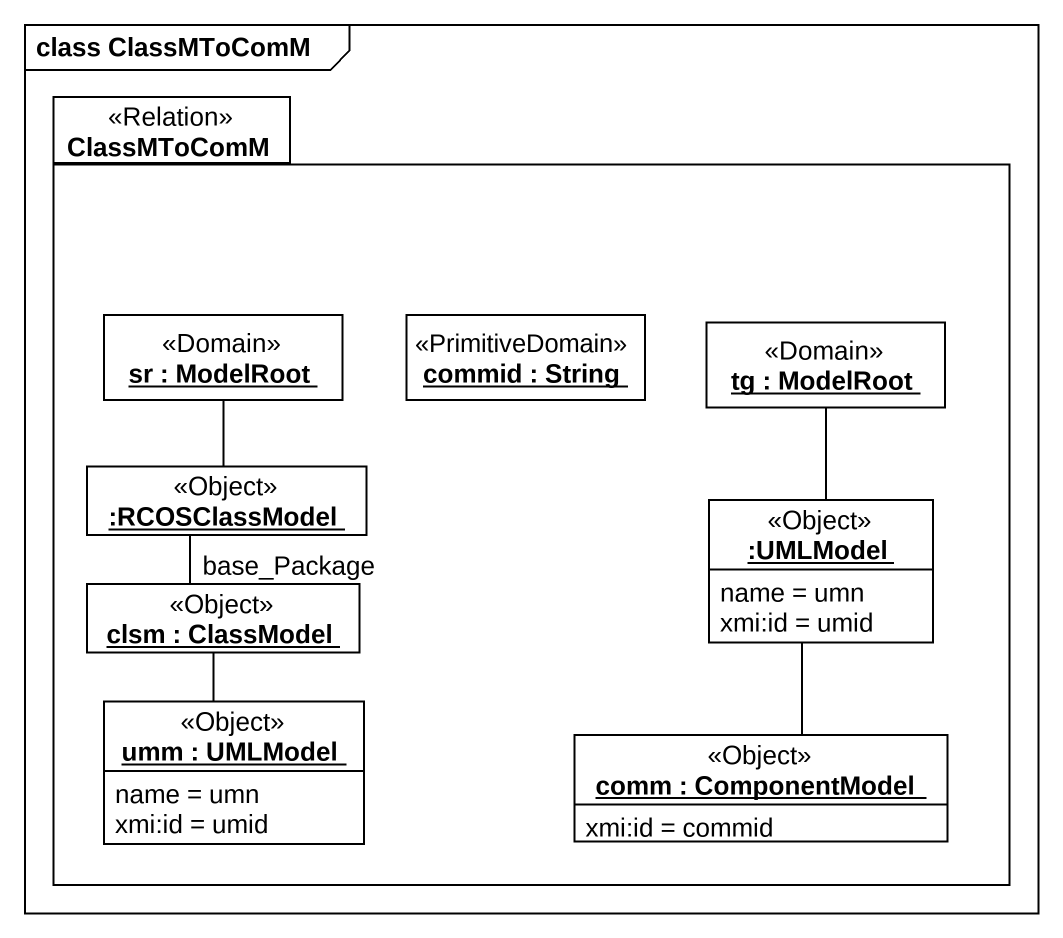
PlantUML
@startuml
mainframe class ClassMToComM
hide circle
hide empty members
package ClassMToComM <<Relation>> {
  object "sr : ModelRoot" as sr <<Domain>>
  object "commid : String" as commid <<PrimitiveDomain>>
  object "tg : ModelRoot" as tg <<Domain>>
  object ":RCOSClassModel" as RCOSClassModel <<Object>>
  object ":UMLModel" as UMLModel <<Object>> {
    name = umn
    xmi:id = umid
  }
  object "clsm : ClassModel" as clsm <<Object>>
  object "umm : UMLModel" as umm <<Object>> {
    name = umn
    xmi:id = umid
  }
  object "comm : ComponentModel" as comm <<Object>> {
    xmi:id = commid
  }
}
sr -- RCOSClassModel
tg -- UMLModel
RCOSClassModel -- clsm : base_Package
UMLModel -- comm
umm -up- clsm
@enduml
